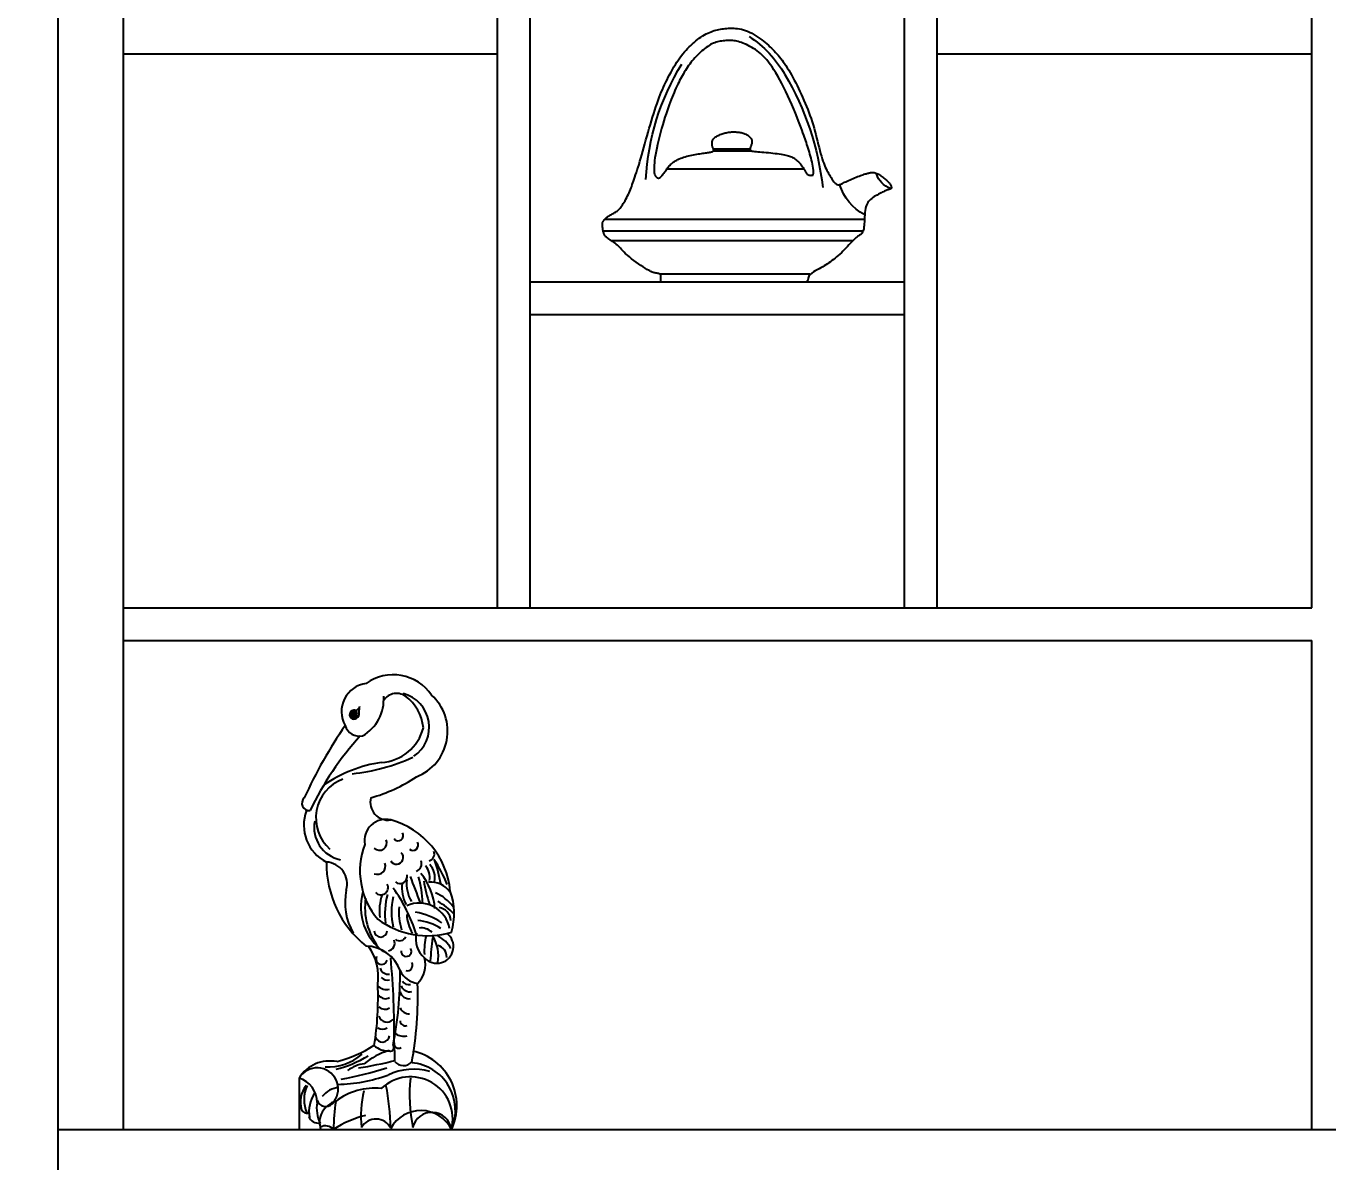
# Model space of a CAD drawing. Header units: millimetres. Extents: x 204800 to 233555, y -2285 to 8522.
# Drawn here: x 219717 to 220516, y 303 to 1000 of the extents above; entities that cross this region are included whole.
import ezdxf

# ---------------------------------------------------------------- set-up
doc = ezdxf.new("R2010")
doc.units = ezdxf.units.MM
for name, color, linetype in [('3', 3, 'Continuous'), ('4', 4, 'Continuous'), ('7', 7, 'Continuous'), ('DIM【标注】', 66, 'Continuous'), ('标注', 1, 'Continuous')]:
    doc.layers.add(name, color=color, linetype=linetype)
doc.styles.add('ROMANS', font='romans.shx', dxfattribs={"bigfont": 'hztxt'})
doc.styles.add('宋体', font='SimSun.ttf', dxfattribs={"height": 200})
doc.dimstyles.new('模型空间1：40', dxfattribs={"dimscale": 50, "dimtxt": 1.4, "dimasz": 1, "dimexe": 0, "dimexo": 0.5, "dimgap": 1, "dimtad": 1, "dimdec": 0, "dimrnd": 5, "dimzin": 0, "dimdsep": 46, "dimtxsty": 'ROMANS', "dimblk": 'ARCHTICK', "dimcen": 0.09, "dimclrd": 1, "dimclre": 1, "dimclrt": 2, "dimadec": 0, "dimazin": 0, "dimtfac": 1, "dimtdec": 0, "dimtix": 1, "dimtmove": 2, "dimatfit": 3, "dimldrblk": 'ZHL-SOFT_JT', "dimfxl": 2, "dimfxlon": 1, "dimtolj": 1, "dimtzin": 0, "dimarcsym": 0})

# ---------------------------------------------------------------- blocks, each defined once
blk = doc.blocks.new('A$C6E747D53')
at = {"layer": '3', "color": 250}
for p, q in [((61.74, 79.69), (158.71, 79.69)), ((27.26, 29.22), (197.72, 29.22))]:
    blk.add_line(p, q, dxfattribs=at)
blk.add_lwpolyline([(100.53, 173.34, 0.121812), (75.28, 146.6, 0.105806), (48.52, 66.88)], format="xyb", dxfattribs=at)
blk.add_arc((1.62, 63.51), 172, 2.98397, 31.70559, dxfattribs=at)
at = {"layer": '4', "color": 250}
for p, q in [((125.68, 92.61), (98.54, 92.61)), ((125.68, 94.17), (99.82, 94.17)), ((57.62, 5.56), (163.38, 5.56))]:
    blk.add_line(p, q, dxfattribs=at)
at = {"layer": '4', "color": 13}
blk.add_line((60.37, 0), (162.41, 0), dxfattribs=at)
for points in [[(162.41, 0), (162.54, 0.22), (162.75, 0.85), (162.85, 1.51), (162.85, 2.17), (162.81, 2.82), (162.76, 3.45), (162.73, 4.03), (162.76, 4.55), (162.88, 5), (163.12, 5.36), (163.47, 5.64), (163.92, 5.85), (164.44, 6.02), (165.02, 6.15), (165.65, 6.27), (166.3, 6.38), (166.95, 6.51), (167.61, 6.66), (168.27, 6.85), (168.98, 7.11), (169.74, 7.43), (170.59, 7.85), (171.55, 8.36), (172.64, 9), (173.89, 9.77), (175.31, 10.69), (176.86, 11.72), (178.5, 12.85), (180.18, 14.05), (181.86, 15.29), (183.49, 16.53), (185.03, 17.76), (186.43, 18.94), (187.65, 20.06), (188.72, 21.1), (189.65, 22.08), (190.5, 23), (191.27, 23.87), (192.01, 24.68), (192.75, 25.44), (193.5, 26.16), (194.31, 26.84), (195.15, 27.48), (196, 28.09), (196.86, 28.66), (197.7, 29.21), (198.51, 29.73), (199.27, 30.23), (199.95, 30.71), (200.55, 31.17), (201.08, 31.62), (201.53, 32.06), (201.91, 32.5), (202.24, 32.94), (202.52, 33.39), (202.76, 33.85), (202.96, 34.32), (203.14, 34.81), (203.29, 35.32), (203.42, 35.83), (203.53, 36.34), (203.63, 36.85), (203.71, 37.34), (203.79, 37.81), (203.86, 38.26), (203.92, 38.67), (203.98, 39.06), (204.03, 39.42), (204.07, 39.77), (204.09, 40.11), (204.09, 40.44), (204.08, 40.78), (204.03, 41.12), (203.97, 41.48), (203.87, 41.84), (203.74, 42.22), (203.58, 42.61), (203.39, 43), (203.15, 43.4), (202.88, 43.8), (202.57, 44.2), (202.21, 44.6), (201.81, 45), (201.38, 45.39), (200.91, 45.78), (200.42, 46.16), (199.9, 46.52), (199.36, 46.87), (198.81, 47.2), (198.24, 47.52), (197.66, 47.82), (197.07, 48.11), (196.48, 48.41), (195.9, 48.71), (195.31, 49.03), (194.74, 49.37), (194.18, 49.74), (193.64, 50.15), (193.11, 50.6), (192.59, 51.1), (192.06, 51.66), (191.54, 52.27), (191, 52.96), (190.45, 53.71), (189.89, 54.54), (189.3, 55.45), (188.69, 56.44), (188.08, 57.48), (187.47, 58.56), (186.87, 59.68), (186.28, 60.82), (185.72, 61.96), (185.19, 63.09), (184.7, 64.21), (184.24, 65.33), (183.8, 66.45), (183.38, 67.59), (182.95, 68.78), (182.52, 70.01), (182.08, 71.31), (181.61, 72.69), (181.11, 74.16), (180.58, 75.73), (180.02, 77.41), (179.43, 79.2), (178.82, 81.09), (178.19, 83.11), (177.53, 85.25), (176.86, 87.52), (176.18, 89.91), (175.48, 92.42), (174.76, 95.02), (174.03, 97.68), (173.29, 100.39), (172.54, 103.13), (171.78, 105.88), (171, 108.6), (170.21, 111.29), (169.42, 113.94), (168.62, 116.52), (167.82, 119.04), (167.03, 121.47), (166.24, 123.82), (165.46, 126.07), (164.69, 128.21), (163.94, 130.24), (163.19, 132.16), (162.45, 134.01), (161.69, 135.8), (160.92, 137.55), (160.13, 139.29), (159.3, 141.03), (158.44, 142.79), (157.52, 144.58), (156.57, 146.41), (155.58, 148.24), (154.56, 150.06), (153.52, 151.85), (152.46, 153.6), (151.4, 155.29), (150.33, 156.9), (149.27, 158.41), (148.21, 159.84), (147.15, 161.19), (146.08, 162.47), (145, 163.69), (143.9, 164.85), (142.79, 165.98), (141.65, 167.08), (140.48, 168.15), (139.3, 169.2), (138.1, 170.2), (136.89, 171.17), (135.67, 172.09), (134.45, 172.95), (133.24, 173.75), (132.04, 174.48), (130.85, 175.14), (129.68, 175.73), (128.52, 176.25), (127.38, 176.71), (126.24, 177.12), (125.12, 177.48), (124, 177.79), (122.89, 178.07), (121.79, 178.31), (120.68, 178.52), (119.57, 178.71), (118.45, 178.86), (117.32, 178.98), (116.17, 179.07), (115, 179.13), (113.8, 179.17), (112.57, 179.17), (111.31, 179.14), (110.01, 179.06), (108.68, 178.93), (107.33, 178.73), (105.94, 178.44), (104.53, 178.07), (103.09, 177.61), (101.62, 177.03), (100.14, 176.37), (98.66, 175.61), (97.18, 174.79), (95.72, 173.92), (94.29, 172.99), (92.9, 172.04), (91.57, 171.07), (90.3, 170.09), (89.09, 169.11), (87.93, 168.12), (86.82, 167.13), (85.76, 166.14), (84.73, 165.14), (83.74, 164.14), (82.77, 163.15), (81.82, 162.15), (80.9, 161.14), (79.98, 160.1), (79.07, 159.03), (78.17, 157.92), (77.26, 156.74), (76.34, 155.5), (75.42, 154.18), (74.48, 152.77), (73.52, 151.27), (72.55, 149.69), (71.57, 148.03), (70.59, 146.3), (69.6, 144.49), (68.6, 142.63), (67.6, 140.7), (66.6, 138.73), (65.61, 136.7), (64.62, 134.64), (63.65, 132.54), (62.69, 130.42), (61.76, 128.28), (60.84, 126.14), (59.96, 123.99), (59.11, 121.84), (58.29, 119.7), (57.5, 117.54), (56.74, 115.38), (56.01, 113.19), (55.31, 110.98), (54.64, 108.74), (54, 106.46), (53.38, 104.15), (52.79, 101.81), (52.21, 99.48), (51.65, 97.19), (51.1, 94.95), (50.56, 92.79), (50.02, 90.74), (49.48, 88.82), (48.94, 87.05), (48.38, 85.43), (47.83, 83.93), (47.27, 82.54), (46.7, 81.24), (46.13, 80.03), (45.55, 78.88), (44.97, 77.77), (44.38, 76.71), (43.79, 75.68), (43.21, 74.7), (42.64, 73.78), (42.08, 72.93), (41.55, 72.15), (41.04, 71.45), (40.57, 70.83), (40.13, 70.32), (39.72, 69.89), (39.35, 69.54), (39, 69.27), (38.68, 69.06), (38.37, 68.91), (38.07, 68.81), (37.79, 68.75), (37.5, 68.72), (37.22, 68.73), (36.9, 68.78), (36.56, 68.87), (36.17, 69.01), (35.71, 69.19), (35.19, 69.42), (34.57, 69.71), (33.86, 70.06), (33.06, 70.45), (32.18, 70.88), (31.24, 71.34), (30.25, 71.81), (29.21, 72.29), (28.15, 72.77), (27.08, 73.24), (26, 73.68), (24.93, 74.1), (23.87, 74.5), (22.85, 74.87), (21.86, 75.21), (20.93, 75.53), (20.05, 75.82), (19.25, 76.09), (18.53, 76.32), (17.88, 76.53), (17.28, 76.71), (16.73, 76.86), (16.22, 77), (15.73, 77.11), (15.24, 77.21), (14.75, 77.28), (14.25, 77.34), (13.74, 77.38), (13.2, 77.38), (12.66, 77.36), (12.09, 77.29), (11.52, 77.17), (10.92, 77), (10.32, 76.76), (9.7, 76.47), (9.07, 76.11), (8.43, 75.71), (7.8, 75.27), (7.16, 74.8), (6.53, 74.31), (5.91, 73.81), (5.3, 73.31), (4.71, 72.82), (4.14, 72.33), (3.6, 71.85), (3.08, 71.38), (2.59, 70.9), (2.13, 70.44), (1.71, 69.97), (1.34, 69.51), (1, 69.04), (0.71, 68.58), (0.47, 68.14), (0.27, 67.71), (0.13, 67.32), (0.04, 66.95), (0, 66.63), (0.02, 66.36), (0.1, 66.13), (0.23, 65.96), (0.42, 65.82), (0.65, 65.7), (0.92, 65.6), (1.23, 65.51), (1.58, 65.42), (1.95, 65.31), (2.36, 65.19), (2.8, 65.04), (3.28, 64.86), (3.8, 64.65), (4.38, 64.4), (5.01, 64.12), (5.71, 63.79), (6.49, 63.42), (7.33, 63), (8.24, 62.53), (9.19, 62.03), (10.16, 61.48), (11.14, 60.91), (12.1, 60.31), (13.03, 59.69), (13.91, 59.05), (14.72, 58.4), (15.45, 57.71), (16.12, 56.98), (16.72, 56.18), (17.24, 55.29), (17.69, 54.3), (18.07, 53.2), (18.37, 51.95), (18.6, 50.55), (18.77, 49.04), (18.89, 47.45), (18.98, 45.83), (19.05, 44.22), (19.12, 42.66), (19.2, 41.19), (19.3, 39.85), (19.43, 38.68), (19.6, 37.67), (19.81, 36.79), (20.05, 36.05), (20.32, 35.42), (20.62, 34.88), (20.96, 34.42), (21.33, 34.03), (21.72, 33.69), (22.15, 33.37), (22.62, 33.06), (23.13, 32.73), (23.68, 32.37), (24.28, 31.94), (24.94, 31.43), (25.66, 30.81), (26.43, 30.07), (27.26, 29.22), (28.15, 28.28), (29.08, 27.27), (30.05, 26.21), (31.06, 25.12), (32.1, 24.01), (33.17, 22.91), (34.25, 21.83), (35.35, 20.78), (36.47, 19.75), (37.58, 18.76), (38.7, 17.8), (39.81, 16.88), (40.91, 15.99), (42, 15.14), (43.07, 14.33), (44.13, 13.56), (45.19, 12.82), (46.28, 12.1), (47.39, 11.4), (48.54, 10.72), (49.75, 10.04), (51.03, 9.36), (52.38, 8.67), (53.75, 7.95), (55.08, 7.17), (56.31, 6.28), (57.39, 5.26), (58.24, 4.09), (58.82, 2.72), (59.07, 1.12)], [(55.16, 75.54), (55.1, 77.24), (55.13, 78.85), (55.25, 80.39), (55.45, 81.88), (55.7, 83.33), (56.01, 84.74), (56.35, 86.14), (56.72, 87.54), (57.11, 88.94), (57.52, 90.34), (57.93, 91.74), (58.35, 93.13), (58.78, 94.51), (59.21, 95.87), (59.64, 97.2), (60.06, 98.5), (60.49, 99.78), (60.93, 101.05), (61.39, 102.38), (61.89, 103.79), (62.46, 105.33), (63.09, 107.04), (63.82, 108.96), (64.65, 111.13), (65.59, 113.58), (66.64, 116.27), (67.78, 119.15), (69.01, 122.17), (70.3, 125.26), (71.65, 128.39), (73.04, 131.5), (74.45, 134.53), (75.88, 137.44), (77.32, 140.23), (78.75, 142.86), (80.18, 145.35), (81.58, 147.69), (82.95, 149.86), (84.28, 151.86), (85.56, 153.68), (86.79, 155.32), (87.98, 156.8), (89.13, 158.13), (90.27, 159.33), (91.39, 160.42), (92.53, 161.42), (93.68, 162.34), (94.86, 163.22), (96.07, 164.06), (97.32, 164.86), (98.59, 165.62), (99.87, 166.33), (101.14, 167), (102.4, 167.61), (103.62, 168.16), (104.81, 168.65), (105.94, 169.07), (107.03, 169.43), (108.09, 169.74), (109.11, 169.98), (110.11, 170.18), (111.09, 170.34), (112.06, 170.45), (113.03, 170.52), (114.01, 170.56), (114.98, 170.57), (115.96, 170.55), (116.94, 170.49), (117.92, 170.41), (118.9, 170.29), (119.88, 170.14), (120.85, 169.97), (121.82, 169.76), (122.79, 169.52), (123.75, 169.24), (124.72, 168.91), (125.7, 168.53), (126.68, 168.1), (127.67, 167.6), (128.67, 167.02), (129.69, 166.38), (130.71, 165.66), (131.74, 164.88), (132.78, 164.05), (133.81, 163.17), (134.83, 162.24), (135.85, 161.27), (136.84, 160.28), (137.82, 159.26), (138.78, 158.22), (139.72, 157.16), (140.63, 156.08), (141.52, 154.99), (142.38, 153.89), (143.21, 152.77), (144, 151.65), (144.77, 150.53), (145.5, 149.4), (146.21, 148.25), (146.9, 147.09), (147.58, 145.91), (148.24, 144.71), (148.89, 143.48), (149.54, 142.22), (150.18, 140.93), (150.83, 139.6), (151.48, 138.22), (152.14, 136.8), (152.8, 135.33), (153.46, 133.8), (154.14, 132.21), (154.82, 130.55), (155.51, 128.82), (156.21, 127.01), (156.92, 125.11), (157.64, 123.1), (158.38, 120.99), (159.12, 118.75), (159.88, 116.38), (160.66, 113.86), (161.44, 111.21), (162.23, 108.45), (163, 105.62), (163.75, 102.77), (164.45, 99.96), (165.1, 97.21), (165.69, 94.58), (166.19, 92.1), (166.6, 89.83), (166.93, 87.75), (167.17, 85.86), (167.35, 84.16), (167.47, 82.65), (167.54, 81.3), (167.57, 80.13), (167.56, 79.12), (167.53, 78.26), (167.48, 77.54), (167.4, 76.94), (167.31, 76.45), (167.19, 76.04), (167.06, 75.69), (166.91, 75.38), (166.75, 75.11), (166.57, 74.85), (166.38, 74.6), (166.18, 74.37), (165.96, 74.15), (165.74, 73.96), (165.51, 73.79), (165.27, 73.65), (165.02, 73.54), (164.77, 73.46), (164.52, 73.42), (164.25, 73.43), (163.97, 73.49), (163.68, 73.6), (163.37, 73.78), (163.04, 74.03), (162.69, 74.35), (162.31, 74.75), (161.92, 75.22), (161.51, 75.74), (161.09, 76.32), (160.66, 76.92), (160.22, 77.55), (159.78, 78.18), (159.34, 78.81), (158.9, 79.43), (158.46, 80.04), (158.01, 80.64), (157.55, 81.22), (157.06, 81.8), (156.54, 82.37), (155.98, 82.93), (155.38, 83.48), (154.72, 84.03), (154.02, 84.57), (153.26, 85.1), (152.46, 85.61), (151.6, 86.1), (150.71, 86.58), (149.76, 87.02), (148.78, 87.44), (147.75, 87.82), (146.68, 88.17), (145.58, 88.5), (144.45, 88.8), (143.31, 89.08), (142.14, 89.34), (140.97, 89.59), (139.79, 89.82), (138.61, 90.04), (137.44, 90.26), (136.3, 90.46), (135.19, 90.64), (134.13, 90.82), (133.13, 90.98), (132.21, 91.12), (131.36, 91.24), (130.61, 91.35), (129.94, 91.44), (129.35, 91.51), (128.82, 91.58), (128.35, 91.65), (127.93, 91.71), (127.55, 91.78), (127.2, 91.85), (126.87, 91.93), (126.56, 92.03), (126.28, 92.14), (126.04, 92.27), (125.83, 92.42), (125.68, 92.61), (125.57, 92.82), (125.52, 93.07), (125.53, 93.35), (125.59, 93.67), (125.69, 94.01), (125.82, 94.37), (125.96, 94.74), (126.11, 95.11), (126.26, 95.49), (126.39, 95.86), (126.49, 96.21), (126.56, 96.56), (126.61, 96.89), (126.64, 97.22), (126.65, 97.55), (126.64, 97.88), (126.62, 98.21), (126.59, 98.55), (126.54, 98.89), (126.48, 99.25), (126.4, 99.61), (126.28, 99.97), (126.13, 100.34), (125.93, 100.71), (125.68, 101.07), (125.37, 101.44), (124.99, 101.8), (124.56, 102.15), (124.07, 102.49), (123.53, 102.83), (122.95, 103.16), (122.33, 103.48), (121.68, 103.78), (121, 104.07), (120.31, 104.35), (119.6, 104.61), (118.87, 104.86), (118.13, 105.08), (117.39, 105.29), (116.63, 105.47), (115.87, 105.62), (115.11, 105.75), (114.35, 105.85), (113.59, 105.92), (112.83, 105.97), (112.07, 106), (111.32, 106), (110.57, 105.98), (109.82, 105.95), (109.07, 105.9), (108.33, 105.84), (107.6, 105.75), (106.87, 105.65), (106.15, 105.52), (105.44, 105.36), (104.74, 105.17), (104.06, 104.95), (103.39, 104.68), (102.73, 104.38), (102.09, 104.03), (101.49, 103.66), (100.92, 103.26), (100.39, 102.83), (99.92, 102.39), (99.51, 101.94), (99.17, 101.49), (98.9, 101.03), (98.71, 100.57), (98.57, 100.12), (98.5, 99.66), (98.48, 99.2), (98.5, 98.75), (98.56, 98.29), (98.66, 97.84), (98.79, 97.38), (98.94, 96.93), (99.1, 96.48), (99.26, 96.04), (99.42, 95.61), (99.56, 95.2), (99.69, 94.81), (99.78, 94.44), (99.83, 94.09), (99.83, 93.76), (99.75, 93.46), (99.58, 93.19), (99.29, 92.94), (98.87, 92.72), (98.29, 92.52), (97.55, 92.36), (96.62, 92.22), (95.52, 92.1), (94.29, 92), (92.93, 91.9), (91.49, 91.8), (89.97, 91.7), (88.41, 91.58), (86.83, 91.44), (85.26, 91.28), (83.7, 91.09), (82.18, 90.88), (80.7, 90.66), (79.29, 90.44), (77.95, 90.21), (76.7, 89.99), (75.56, 89.77), (74.53, 89.57), (73.61, 89.37), (72.76, 89.16), (71.98, 88.93), (71.25, 88.68), (70.55, 88.39), (69.86, 88.04), (69.16, 87.64), (68.45, 87.17), (67.72, 86.64), (66.99, 86.05), (66.28, 85.43), (65.58, 84.78), (64.92, 84.12), (64.3, 83.44), (63.73, 82.77), (63.23, 82.11), (62.79, 81.47), (62.4, 80.85), (62.05, 80.26), (61.74, 79.69), (61.45, 79.16), (61.19, 78.66), (60.94, 78.2), (60.69, 77.79), (60.45, 77.41), (60.2, 77.07), (59.95, 76.77), (59.69, 76.5), (59.42, 76.26), (59.13, 76.05), (58.82, 75.86), (58.49, 75.7), (58.14, 75.56), (57.75, 75.46), (57.32, 75.39), (56.86, 75.36), (56.34, 75.37), (55.78, 75.43), (55.16, 75.54)], [(59.07, 1.12), (59.88, 0.36), (60.37, 0)]]:
    blk.add_lwpolyline(points, dxfattribs=at)
at = {"layer": '4', "color": 250}
for centre, radius, start, end in [((-4.12, 80.65), 15.26, 288.36171, 343.57483), ((1.94, 79.43), 36.19, 297.92212, 343.03588)]:
    blk.add_arc(centre, radius, start, end, dxfattribs=at)
at = {"layer": '7', "color": 250}
for p, q in [((19.05, 44.22), (202.54, 44.22)), ((20.05, 36.05), (203.46, 36.05))]:
    blk.add_line(p, q, dxfattribs=at)
blk = doc.blocks.new('_OBLIQUE')
at = {"color": 0, "linetype": 'ByBlock'}
blk.add_line((-0.5, -0.5), (0.5, 0.5), dxfattribs=at)
blk = doc.blocks.new('*D81')
at = {"layer": 'DEFPOINTS', "color": 0, "ltscale": 6, "transparency": 16777216}
for p in [(219313.59, 1723.04), (219736.72, 1723.04), (219736.72, -701.96)]:
    blk.add_point(p, dxfattribs=at)
at = {"layer": 'DIM【标注】', "color": 251, "lineweight": -2, "ltscale": 6, "transparency": 16777216}
for p, q in [((219711.72, 1723.04), (219313.59, 1723.04)), ((219313.59, -701.96), (219313.59, 1723.04)), ((219711.72, -701.96), (219313.59, -701.96))]:
    blk.add_line(p, q, dxfattribs=at)
at = {"layer": 'DIM【标注】', "color": 251, "lineweight": -2, "ltscale": 6, "transparency": 16777216, "xscale": 50, "yscale": 50, "zscale": 50}
for p, rotation in [((219313.59, 1723.04), 90), ((219313.59, -701.96), 270)]:
    blk.add_blockref('_OBLIQUE', p, dxfattribs=dict(at, rotation=rotation))
at = {"layer": 'DIM【标注】', "color": 8, "ltscale": 6, "transparency": 16777216, "insert": (219163.59, 510.54), "char_height": 200, "attachment_point": 5, "rotation": 90, "style": '宋体'}
blk.add_mtext('\\A1;2425', dxfattribs=at)
blk = doc.blocks.new('ZHL-SOFT_JT')
for p, q in [((-0.94, 0.839), (-0.94, 0.839)), ((-0.94, 0.737), (-0.94, 0.737)), ((-0.867, 0.7737), (-0.867, 0.7737)), ((-0.867, 0.6758), (-0.867, 0.6758)), ((-0.787, 0.7022), (-0.787, 0.7022)), ((-0.94, 0.63647), (-0.94, 0.63647)), ((-0.867, 0.586942), (-0.867, 0.586942)), ((-0.787, 0.614), (-0.787, 0.614)), ((-0.787, 0.53266), (-0.787, 0.53266)), ((-0.7, 0.5526), (-0.7, 0.5526)), ((-0.7, 0.4797), (-0.7, 0.4797)), ((-0.629, 0.49), (-0.63, 0.49)), ((-0.552, 0.4299), (-0.552, 0.4299)), ((-0.472, 0.368), (-0.472, 0.368)), ((-0.3929, 0.3067), (-0.3929, 0.3067)), ((-0.31548, 0.24568), (-0.31548, 0.24568)), ((-0.23659, 0.184298), (-0.23659, 0.184298)), ((-0.3929, -0.3067), (-0.3929, -0.3067)), ((-0.31548, -0.24568), (-0.31548, -0.24568)), ((-0.23659, -0.184298), (-0.23659, -0.184298)), ((-0.552, -0.4299), (-0.552, -0.4299)), ((-0.472, -0.368), (-0.472, -0.368)), ((-0.94, -0.63647), (-0.94, -0.63647)), ((-0.867, -0.586942), (-0.867, -0.586942)), ((-0.787, -0.53266), (-0.787, -0.53266)), ((-0.787, -0.614), (-0.787, -0.614)), ((-0.7, -0.4797), (-0.7, -0.4797)), ((-0.7, -0.5526), (-0.7, -0.5526)), ((-0.629, -0.49), (-0.63, -0.49)), ((-0.94, -0.737), (-0.94, -0.737)), ((-0.867, -0.6758), (-0.867, -0.6758)), ((-0.867, -0.7737), (-0.867, -0.7737)), ((-0.787, -0.7022), (-0.787, -0.7022)), ((-0.94, -0.839), (-0.94, -0.839))]:
    blk.add_line(p, q)
blk.add_lwpolyline([(-1, 0), (0, 0), (-1, -1), (-1, -0.569), (0, 0), (-1, 0.569), (-1, 1), (0, 0)])
blk = doc.blocks.new('A$C746A7D54')
at = {"layer": 'DIM【标注】', "color": 251, "ltscale": 6}
for p, q in [((31.33, 254.91), (33.38, 256.96)), ((31.33, 254.91), (33.38, 256.96)), ((31.48, 253.95), (34.34, 256.81)), ((31.9, 253.27), (35.02, 256.39)), ((32.53, 252.79), (35.5, 255.76)), ((33.4, 252.55), (35.74, 254.89)), ((0, 31.52), (0, 0)), ((13.2, 0), (93.55, 0))]:
    blk.add_line(p, q, dxfattribs=at)
for centre, major_axis, start_param, end_param in [((57.75, 250.5), (-28.52, 0.54), 3.757987, 5.351883), ((43.55, 256.38), (-17.48, 0.51), -1.404762, 0.534995), ((25.92, 264.01), (26.07, 0.56), -1.065946, 0.04792), ((59.9, 258.08), (6.7, 6.7), 0.078262, 1.800793), ((58.48, 246.76), (21.42, 0.07), -0.979517, 1.314083), ((48.32, 243.46), (-19.91, 19.91), 4.034579, 4.844929), ((61.28, 244.33), (-29.93, 0.06), 1.939668, 3.979945), ((33.84, 254.43), (-0.91, 2.68), -0.793573, 2.357523), ((33.53, 254.76), (1.56, 1.56), 5.497787, 11.780972), ((33.42, 255.32), (2.47, 2.47), 3.686561, 5.888779), ((31.26, 262.41), (-4.71, 4.71), 2.97064, 3.419807), ((97.48, 250.96), (-43.18, 43.18), 0.645324, 0.695887), ((281.6, 75.42), (306.48, 0.73), 2.541416, 2.708079), ((37.26, 250.74), (-6.67, 6.67), 1.089167, 2.543472), ((176.82, 114.5), (188.42, 2.47), 2.389149, 2.683459), ((48.85, 253.55), (28.36, 0.19), -1.519289, -0.258437), ((63.12, 141.7), (84.38, 4.25), 1.670385, 2.121366), ((20.03, 338.5), (-120.17, 12.95), 1.782236, 2.102994), ((18.05, 296.66), (96.45, 7.29), -1.374227, -1.054389), ((35.84, 191.09), (-25.52, 0.11), -1.205452, 0.850975), ((6.34, 200.19), (3.25, 3.25), 1.551145, 4.015429), ((54.81, 200.88), (7.84, 7.84), 2.117406, 4.056012), ((28.23, 186.64), (-25.28, 0.51), -0.342426, 1.121204), ((29.46, 185.33), (-20.22, 0.07), -0.187522, 1.371292), ((53.15, 177.32), (9.15, 9.15), 0.544595, 2.549255), ((43.26, 141.87), (-49.74, 0.4), 3.236566, 4.456552), ((49.42, 175.71), (-3.13, 3.13), 1.537608, 4.39507), ((60.89, 180.22), (-3.04, 0.51), 0.784794, 3.92559), ((60.89, 180.22), (-3.04, 0.51), 0.784794, 3.92559), ((69.86, 174.54), (2.37, 2.37), 3.22955, 6.040454), ((82.39, 158.45), (45.02, 0.16), 2.765513, 3.85143), ((59.8, 166.88), (2.92, 2.92), 2.882746, 6.292126), ((78.65, 169.02), (-3.11, 3.11), 2.644841, 4.28087), ((82.04, 163.39), (-65.26, 0.2), -0.007699, 0.897133), ((15.99, 150.61), (9.55, 9.55), 5.219777, 7.009557), ((48.11, 161.47), (3.48, 3.48), 3.527735, 5.895803), ((70.23, 163.02), (3.53, 3.53), 4.293084, 5.865117), ((69.27, 154.56), (-7.81, 7.81), 3.76322, 4.637413), ((72.48, 154.74), (7.72, 7.72), 5.247591, 6.286957), ((25.42, 125.09), (-49.66, 49.66), 4.293246, 4.544092), ((12.34, 138.46), (-53.5, 53.5), 4.088196, 4.290642), ((61.97, 155.26), (-3.12, 3.12), 1.647396, 4.144736), ((87.75, 150.83), (15.39, 15.39), 2.250741, 2.888039), ((349.78, 252.5), (210.59, 210.59), 2.688711, 2.746907), ((12.14, 137.05), (45.07, 45.07), 5.529507, 5.781985), ((44.35, 132.36), (-27.71, 27.71), 4.00635, 4.609498), ((138.39, 160.79), (44.12, 44.12), 2.491013, 2.723976), ((81.01, 137.48), (10.1, 10.1), 6.098755, 7.177968), ((65.59, 139.24), (-37.4, 0.38), -0.195986, 0.538371), ((72.15, 136.63), (34.29, 0.21), 2.874633, 4.075479), ((50.24, 148.33), (3.11, 3.11), 3.065879, 6.008384), ((50.24, 148.33), (3.11, 3.11), 3.065879, 6.008384), ((81.81, 133.85), (22.99, 22.99), 2.034929, 2.472794), ((98.88, 132.52), (-32.64, 32.64), 0.531436, 0.91691), ((-20.01, 91.55), (-96.09, 4.24), 3.485798, 3.813926), ((84.87, 148.45), (-15.41, 15.41), 0.669776, 1.285576), ((73.33, 121.03), (18.61, 18.61), 6.128269, 6.660629), ((54.99, 132.56), (28.43, 28.43), 5.209175, 5.843595), ((80.37, 136.15), (-39.93, 0.26), -0.13943, 0.665355), ((95.05, 133.49), (27.12, 27.12), 2.114342, 2.598047), ((97.22, 133.13), (-25.43, 25.43), 0.6901, 1.085353), ((73.69, 119.8), (19.05, 0.23), 0.168697, 1.968127), ((68.58, 108.32), (-25.18, 25.18), 4.663315, 5.011375), ((84.5, 127.63), (6.14, 6.14), 5.571123, 6.901311), ((78.66, 169.33), (50.46, 0.13), 4.065386, 5.009127), ((87.66, 132.29), (-15.25, 15.25), 0.804787, 1.372492), ((62.32, 86.75), (33.56, 33.56), 0.220141, 0.590497), ((69.26, 95.81), (-23.1, 23.1), -1.360398, -0.898906), ((50.14, 121.97), (2.79, 2.79), 2.402579, 5.451403), ((86.33, 116.81), (10.44, 10.44), 2.111026, 3.245609), ((74.8, 113.35), (-7.28, 7.28), -1.5094, -0.676785), ((84.61, 112.18), (7.21, 7.21), 3.089485, 6.433977), ((40.51, 89.7), (22.81, 0.66), 0.318554, 1.513294), ((16.01, 93.5), (23.1, 23.1), 5.354377, 6.11744), ((54.02, 114.27), (-3.34, 3.34), 2.522708, 4.316028), ((61.82, 119.8), (2.87, 2.87), 3.195674, 5.095114), ((113.92, 109.72), (-26.21, 26.21), 0.535007, 0.848601), ((346.53, 83.2), (188.63, 188.63), 2.227391, 2.280333), ((62.91, 106.3), (16.02, 16.02), 5.322013, 6.068829), ((77.84, 102.86), (12.26, 12.26), 5.985312, 6.628802), ((83.7, 106), (4.91, 4.91), 5.436105, 6.847672), ((50.75, 104.65), (2.42, 2.42), 1.940898, 5.270326), ((-421.49, 59.46), (479.92, 1.94), -0.017471, 0.091646), ((65.82, 109.27), (-2.23, 2.23), 0.67681, 4.524949), ((61.77, 101.05), (-11.22, 11.22), 3.119453, 4.201392), ((54.8, 100.52), (3.74, 3.74), 2.674808, 4.06308), ((-152.46, 94.43), (214.46, 0.11), -0.201671, 0.013663), ((74.69, 103.56), (9.97, 9.97), 2.802313, 3.787351), ((66.35, 100.65), (2.35, 2.35), 3.686224, 6.067663), ((-144.96, 81.31), (-193.45, 1.47), 2.994891, 3.18808), ((53.72, 93.03), (5.15, 5.15), 3.095999, 4.175749), ((54.44, 97.44), (4.13, 4.13), 3.185879, 4.112166), ((68.07, 90.21), (4.08, 4.08), 2.726281, 4.114552), ((67.71, 94.1), (3.76, 3.76), 2.982672, 4.062422), ((-157.22, 81.99), (230.08, 1.07), -0.18451, 0.028367), ((53.01, 84.9), (-3.31, 3.31), 1.353223, 2.922359), ((67.76, 86.23), (4.27, 4.27), 2.641279, 4.037841), ((52.75, 79.02), (-3.74, 3.74), 1.585376, 2.905974), ((67.83, 77.5), (-4.65, 4.65), 1.258073, 2.338233), ((54.03, 71.09), (3.69, 3.69), 2.666791, 4.697815), ((65.2, 66.81), (-2.29, 2.29), 0.842065, 2.695471), ((51.13, 57.95), (3.13, 3.13), 2.667212, 5.352845), ((51.21, 66.28), (3.45, 3.45), 3.2989, 4.555081), ((64.48, 67.01), (-6.97, 6.97), 1.77896, 2.539113), ((1.66, 122.23), (82.72, 11.43), -1.446704, -1.145619), ((67.19, 7.85), (29.88, 29.88), 1.076634, 1.482577), ((54.91, 61.65), (-9.57, 9.57), 1.635787, 2.396615), ((56.09, 50.14), (1.47, 1.47), 3.410413, 6.082067), ((61.26, 52.66), (-2.04, 2.04), 0.662119, 2.875417), ((-16.15, 43.8), (-53.02, 53.02), 3.90333, 4.032337), ((62.64, 14.59), (34.18, 0.24), -0.44809, 1.35088), ((18.94, 19.59), (22.38, 0.42), 1.358476, 2.560513), ((18.08, 69.65), (22.09, 22.09), 3.85999, 4.647157), ((5.24, 106.18), (-50.52, 50.52), 2.603058, 2.903703), ((42.65, 19.03), (15.11, 15.11), 0.906947, 1.430625), ((-7.2, 309.82), (-194.89, 194.89), 2.515456, 2.598041), ((64.02, 45.85), (4.75, 4.75), 3.037197, 4.778373), ((66.7, 11.67), (29.27, 0.01), -0.410223, 1.486777), ((11.04, 24.77), (-12.93, 0.9), 2.443306, 5.67593), ((22.31, 120.76), (-93.13, 1.38), 1.600298, 1.938089), ((-24.32, 294.97), (-190.14, 190.14), 2.543881, 2.651256), ((68.4, 6.32), (25.93, 0.26), -0.256351, 2.323185), ((70.31, 1.04), (-25.38, 25.38), -1.067863, -0.334313), ((16, 17.02), (10.78, 10.78), 1.655851, 2.687011), ((-4.65, 16.53), (-11.1, 11.1), 3.923572, 5.197115), ((23.67, 18.25), (-14.58, 14.58), 0.355113, 1.192131), ((25.58, 11.3), (10.19, 10.19), 0.862662, 1.694982), ((46.36, -13.82), (-39.1, 1.23), 4.637906, 5.399177), ((-95.05, -2.24), (151.31, 0.8), 0.013806, 0.190726), ((161.44, 20.67), (-93.64, 0.38), -0.11209, 0.214432), ((-1.08, 23.42), (5.1, 5.1), 4.077999, 4.161705), ((26.73, 10.59), (-14.6, 14.6), 0.204605, 0.934141), ((32.54, 13.2), (-15.38, 15.38), 0.628773, 1.24313), ((16.35, 19.64), (3.95, 3.95), 2.671, 4.729925), ((26.15, 4.1), (-9.6, 9.6), -0.515353, 1.092301), ((160.24, -2.95), (-98.42, 98.42), 0.640133, 0.764175), ((107.23, 8.04), (-48.99, 48.99), 0.558164, 0.885437), ((4.74, 13.3), (-2.35, 2.35), 1.101864, 2.920193), ((57.54, -56.72), (-47.68, 47.68), -0.534905, -0.214257), ((74.72, -9.58), (-21.12, 0), 3.612461, 5.778231), ((81.52, -1.71), (-12.14, 0.41), 3.316276, 6.082106), ((12.15, 10.49), (-4.76, 4.76), 1.175764, 2.456881), ((16.22, -4.36), (-4.62, 4.62), 4.657845, 5.978455), ((47.15, -3.73), (7.13, 7.13), 5.946332, 8.138105)]:
    blk.add_ellipse(centre, major_axis=major_axis, ratio=1, start_param=start_param, end_param=end_param, dxfattribs=at)

msp = doc.modelspace()

# ---------------------------------------------------------------- linework, layer by layer
at = {"layer": 'DIM【标注】', "color": 4, "ltscale": 6}
for p, q in [((219736.72, 1723.04), (219736.72, -676.96)), ((219776.72, 1683.04), (219776.72, 323.04)), ((220006.61, 643.04), (220006.61, 1343.04)), ((220026.61, 643.04), (220026.61, 1343.04)), ((220256.5, 643.04), (220256.5, 1343.04)), ((220276.5, 643.04), (220276.5, 1343.04)), ((220506.39, 643.04), (220506.39, 1343.04)), ((220006.61, 983.04), (219776.72, 983.04)), ((220506.39, 983.04), (220276.5, 983.04)), ((220256.5, 843.04), (220026.61, 843.04)), ((220256.5, 823.04), (220026.61, 823.04)), ((219776.72, 643.04), (220506.39, 643.04)), ((219776.72, 623.04), (220506.39, 623.04)), ((220506.39, 323.04), (220506.39, 623.04)), ((219736.72, 323.04), (220986.72, 323.04))]:
    msp.add_line(p, q, dxfattribs=at)

# ---------------------------------------------------------------- block references
msp.add_blockref('A$C746A7D54', (219884.78, 323.04), dxfattribs=at)
at = {"layer": '标注', "color": 8, "extrusion": (0, 0, -1), "xscale": 0.869565217406489, "yscale": 0.8695652172900736, "zscale": -0.8695652173913042}
msp.add_blockref('A$C6E747D53', (-220248.42, 843.04), dxfattribs=at)

# ---------------------------------------------------------------- dimensions: what is measured, and where the dimension line sits
at = {"layer": 'DIM【标注】', "color": 4, "ltscale": 6}
dim = msp.add_linear_dim(base=(219313.59, 1723.04), p1=(219736.72, -701.96), p2=(219736.72, 1723.04), angle=90, dimstyle='模型空间1：40', override={"dimtxt": 3, "dimtxsty": '宋体', "dimblk": 'OBLIQUE', "dimclrd": 251, "dimclre": 251, "dimclrt": 8, "dimfxl": 10}, dxfattribs=at)
dim.commit()
dim.dimension.update_dxf_attribs({"geometry": '*D81', "text_midpoint": (219163.59, 510.54)})

doc.saveas('drawing.dxf')
